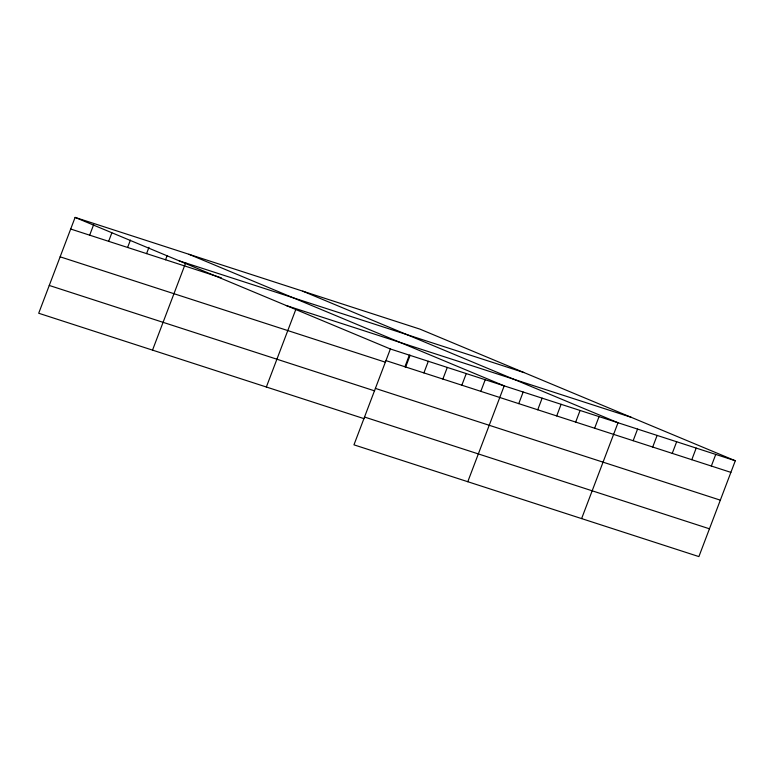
<?xml version="1.0" encoding="UTF-8"?>
<svg xmlns="http://www.w3.org/2000/svg" width="774" height="774" viewBox="0 0 774 774"><rect width="100%" height="100%" fill="white"/><g stroke="black" fill="none" stroke-linecap="round" stroke-linejoin="round"><path stroke-width="1.16" d="M735.3 460.753L390.367 348.987L353.96 444.837L698.893 556.593L735.3 460.753L420.04 329.163L75.107 217.407L38.7 313.247L364.09 418.676M89.668 235.17L93.673 224.605M108.641 241.324L111.843 232.868M127.604 247.467L130.419 240.075M146.576 253.611L148.985 247.274M165.549 259.764L167.155 255.536M152.526 350.129L185.721 262.734M266.353 387.01L295.813 309.455M404.928 366.76L409.34 355.14M405.489 367.466L410.133 355.237M423.9 372.904L428.312 361.284M442.873 379.047L447.285 367.427M461.836 385.2L466.258 373.581M480.809 391.344L485.221 379.724M467.786 481.718L504.193 385.868L188.933 254.288M518.754 403.641L523.166 392.021M537.727 409.785L542.139 398.165M556.699 415.928L561.111 404.309M575.672 422.082L580.084 410.462M594.635 428.225L599.057 416.606M581.613 518.599L618.02 422.749L302.76 291.169M633.151 440.706L637.573 429.086M652.705 447.033L657.116 435.414M672.248 453.371L676.66 441.751M691.792 459.708L696.203 448.088M711.345 466.035L715.756 454.415M179.142 260.828L524.075 372.594M70.695 229.027L221.345 277.837M286.332 305.566L631.265 417.331M385.955 360.607L730.888 472.372M60.14 256.823L385.52 362.242M375.4 388.403L720.333 500.159M49.255 285.451L374.645 390.88M364.515 417.041L709.448 528.797M75.107 217.407L390.367 348.987"/></g></svg>
